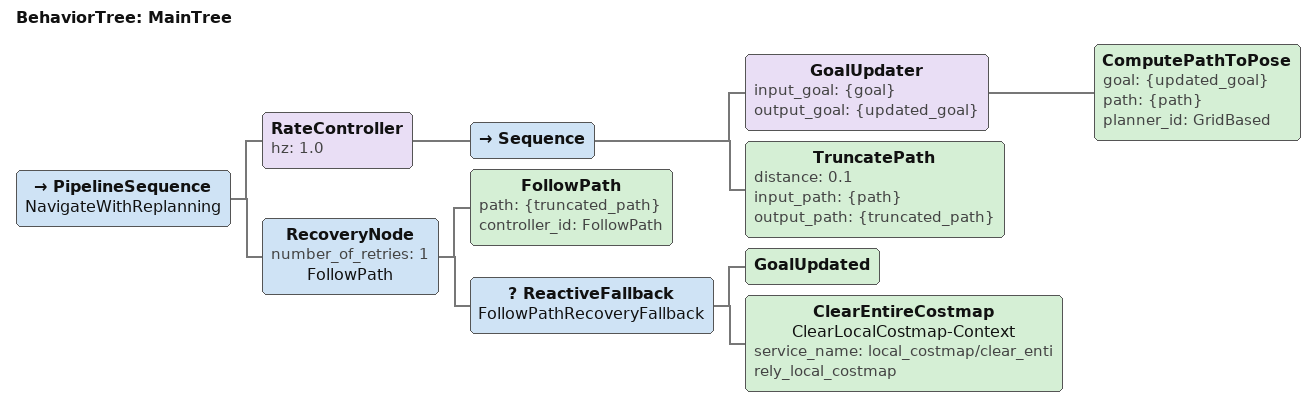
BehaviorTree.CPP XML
<!--
  This Behavior Tree follows a dynamic pose to a certain distance
-->

<root main_tree_to_execute="MainTree">
  <BehaviorTree ID="MainTree">
    <PipelineSequence name="NavigateWithReplanning">
      <RateController hz="1.0">
        <Sequence>
          <GoalUpdater input_goal="{goal}" output_goal="{updated_goal}">
            <ComputePathToPose goal="{updated_goal}" path="{path}" planner_id="GridBased" />
          </GoalUpdater>
          <TruncatePath distance="0.1" input_path="{path}" output_path="{truncated_path}" />
        </Sequence>
      </RateController>
      <RecoveryNode number_of_retries="1" name="FollowPath">
        <FollowPath path="{truncated_path}" controller_id="FollowPath"/>
        <ReactiveFallback name="FollowPathRecoveryFallback">
          <GoalUpdated />
          <ClearEntireCostmap name="ClearLocalCostmap-Context"
            service_name="local_costmap/clear_entirely_local_costmap" />
        </ReactiveFallback>
      </RecoveryNode>
    </PipelineSequence>
  </BehaviorTree>
</root>
